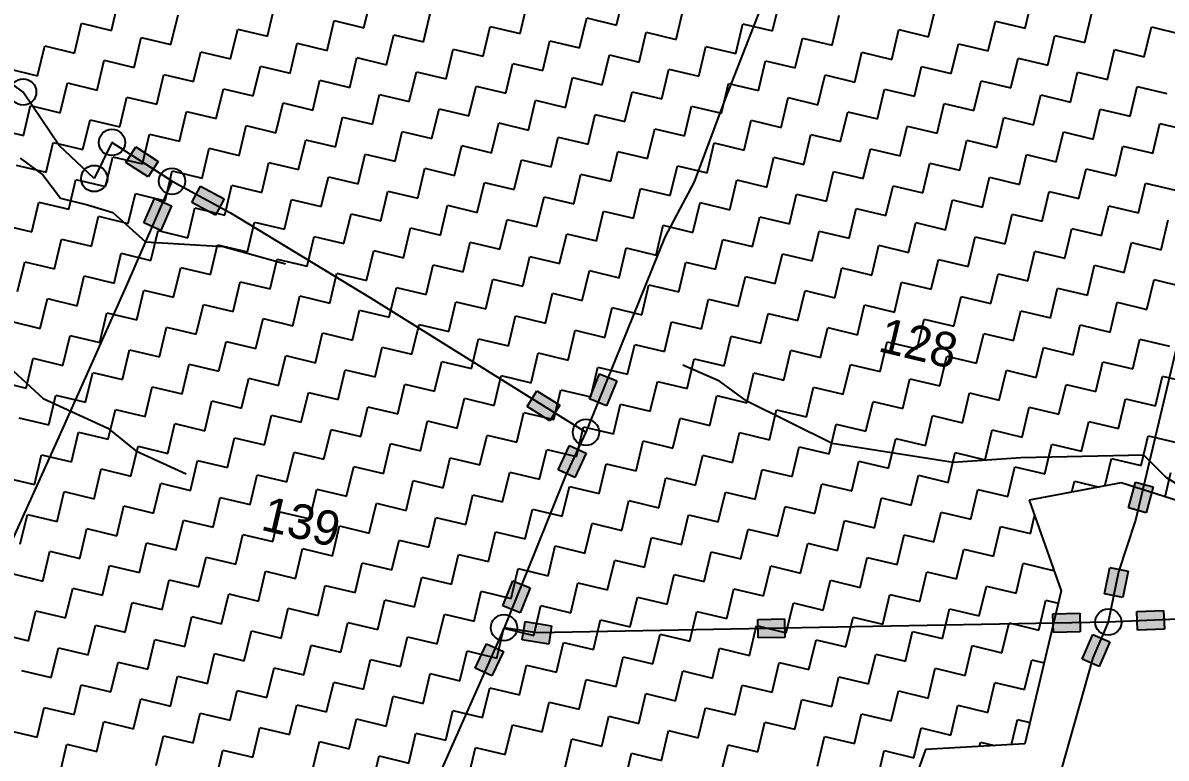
# Model space of a CAD drawing. Header units: metres. Extents: x 318142 to 321969, y 1858939 to 1863690.
# Drawn here: x 318807 to 319420, y 1859982 to 1860375 of the extents above; entities that cross this region are included whole.
import ezdxf

# ---------------------------------------------------------------- set-up
doc = ezdxf.new("R2010")
doc.units = ezdxf.units.M
for name, color, linetype in [('LINE_WATER', 4, 'Continuous'), ('POLY_HATCH', 12, 'Continuous'), ('POLY_PARCEL', 6, 'Continuous'), ('TEXT_PARCEL', 7, 'Continuous')]:
    doc.layers.add(name, color=color, linetype=linetype)
doc.styles.add('TEXT_MAP', font='')
doc.styles.get('TEXT_MAP').set_extended_font_data('Kruti Dev 050')

msp = doc.modelspace()

# ---------------------------------------------------------------- hatches: boundary and pattern name
for points in [[(318874.6, 1860292.85), (318880, 1860301.21), (318867.91, 1860309.02), (318862.52, 1860300.66)], [(318902.64, 1860287.94), (318897.91, 1860279.19), (318910.56, 1860272.35), (318915.29, 1860281.1)], [(318887.06, 1860277.41), (318877.93, 1860281.38), (318872.19, 1860268.19), (318881.32, 1860264.22)], [(319110.95, 1860174.08), (319120.18, 1860170.36), (319125.55, 1860183.7), (319116.32, 1860187.42)], [(319089.78, 1860162.28), (319095.06, 1860170.71), (319082.86, 1860178.34), (319077.58, 1860169.9)], [(319109.28, 1860144.86), (319100.28, 1860149.1), (319094.15, 1860136.08), (319103.15, 1860131.85)], [(319399.64, 1860115.58), (319409.24, 1860112.99), (319412.99, 1860126.87), (319403.39, 1860129.47)], [(319386.91, 1860069.56), (319396.66, 1860067.57), (319399.53, 1860081.66), (319389.78, 1860083.65)], [(319064.59, 1860063.2), (319073.81, 1860059.45), (319079.22, 1860072.78), (319070, 1860076.52)], [(319373.85, 1860049.22), (319373.66, 1860059.17), (319359.28, 1860058.9), (319359.47, 1860048.95)], [(319404.17, 1860060.16), (319404.55, 1860050.21), (319418.93, 1860050.77), (319418.54, 1860060.71)], [(319076.45, 1860054.77), (319074.92, 1860044.93), (319089.13, 1860042.72), (319090.66, 1860052.55)], [(319215.66, 1860046.27), (319215.47, 1860056.22), (319201.09, 1860055.94), (319201.28, 1860046)], [(319389.79, 1860043.94), (319380.65, 1860047.88), (319374.96, 1860034.67), (319384.1, 1860030.73)], [(319049.73, 1860029.88), (319058.73, 1860025.63), (319064.87, 1860038.64), (319055.87, 1860042.89)]]:
    msp.add_hatch(color=256).paths.add_polyline_path(points)

# ---------------------------------------------------------------- linework, layer by layer
for p, q in [((318862.52, 1860300.66), (318867.91, 1860309.02)), ((318867.91, 1860309.02), (318880, 1860301.21)), ((318874.6, 1860292.85), (318862.52, 1860300.66)), ((318880, 1860301.21), (318874.6, 1860292.85)), ((318897.91, 1860279.19), (318902.64, 1860287.94)), ((318902.64, 1860287.94), (318915.29, 1860281.1)), ((318872.19, 1860268.19), (318877.93, 1860281.38)), ((318877.93, 1860281.38), (318887.06, 1860277.41)), ((318910.56, 1860272.35), (318897.91, 1860279.19)), ((318915.29, 1860281.1), (318910.56, 1860272.35)), ((318887.06, 1860277.41), (318881.32, 1860264.22)), ((318881.32, 1860264.22), (318872.19, 1860268.19)), ((319110.95, 1860174.08), (319116.32, 1860187.42)), ((319116.32, 1860187.42), (319125.55, 1860183.7)), ((319125.55, 1860183.7), (319120.18, 1860170.36)), ((319077.58, 1860169.9), (319082.86, 1860178.34)), ((319082.86, 1860178.34), (319095.06, 1860170.71)), ((319089.78, 1860162.28), (319077.58, 1860169.9)), ((319095.06, 1860170.71), (319089.78, 1860162.28)), ((319120.18, 1860170.36), (319110.95, 1860174.08)), ((319094.15, 1860136.08), (319100.28, 1860149.1)), ((319100.28, 1860149.1), (319109.28, 1860144.86)), ((319109.28, 1860144.86), (319103.15, 1860131.85)), ((319103.15, 1860131.85), (319094.15, 1860136.08)), ((319399.64, 1860115.58), (319403.39, 1860129.47)), ((319403.39, 1860129.47), (319412.99, 1860126.87)), ((319412.99, 1860126.87), (319409.24, 1860112.99)), ((319409.24, 1860112.99), (319399.64, 1860115.58)), ((319386.91, 1860069.56), (319389.78, 1860083.65)), ((319389.78, 1860083.65), (319399.53, 1860081.66)), ((319399.53, 1860081.66), (319396.66, 1860067.57)), ((319064.59, 1860063.2), (319070, 1860076.52)), ((319070, 1860076.52), (319079.22, 1860072.78)), ((319079.22, 1860072.78), (319073.81, 1860059.45)), ((319396.66, 1860067.57), (319386.91, 1860069.56)), ((319073.81, 1860059.45), (319064.59, 1860063.2)), ((319359.28, 1860058.9), (319373.66, 1860059.17)), ((319359.47, 1860048.95), (319359.28, 1860058.9)), ((319373.66, 1860059.17), (319373.85, 1860049.22)), ((319404.17, 1860060.16), (319418.54, 1860060.71)), ((319404.55, 1860050.21), (319404.17, 1860060.16)), ((319418.54, 1860060.71), (319418.93, 1860050.77)), ((319074.92, 1860044.93), (319076.45, 1860054.77)), ((319076.45, 1860054.77), (319090.66, 1860052.55)), ((319090.66, 1860052.55), (319089.13, 1860042.72)), ((319201.09, 1860055.94), (319215.47, 1860056.22)), ((319201.28, 1860046), (319201.09, 1860055.94)), ((319215.47, 1860056.22), (319215.66, 1860046.27)), ((319215.66, 1860046.27), (319201.28, 1860046)), ((319373.85, 1860049.22), (319359.47, 1860048.95)), ((319374.96, 1860034.67), (319380.65, 1860047.88)), ((319380.65, 1860047.88), (319389.79, 1860043.94)), ((319418.93, 1860050.77), (319404.55, 1860050.21)), ((319049.73, 1860029.88), (319055.87, 1860042.89)), ((319055.87, 1860042.89), (319064.87, 1860038.64)), ((319089.13, 1860042.72), (319074.92, 1860044.93)), ((319389.79, 1860043.94), (319384.1, 1860030.73)), ((319064.87, 1860038.64), (319058.73, 1860025.63)), ((319384.1, 1860030.73), (319374.96, 1860034.67)), ((319058.73, 1860025.63), (319049.73, 1860029.88))]:
    msp.add_line(p, q)
for centre in [(318807.59, 1860338.34), (318855.15, 1860311.33), (318845.67, 1860292.01), (318887.34, 1860290.55), (319109.07, 1860156.09), (319065.2, 1860051.48), (319388.91, 1860054.48)]:
    msp.add_circle(centre, 7.04)
at = {"layer": 'LINE_WATER'}
for p, q in [((318805.94, 1860302.9), (318818.06, 1860293.98)), ((318818.06, 1860293.98), (318827.56, 1860281.56)), ((318827.56, 1860281.56), (318842.15, 1860277.89)), ((318842.15, 1860277.89), (318855.7, 1860273.77)), ((318855.7, 1860273.77), (318873.21, 1860258.06)), ((318873.21, 1860258.06), (318914.66, 1860255.58)), ((318914.66, 1860255.58), (318948.21, 1860246.33)), ((318784.05, 1860205.69), (318818.39, 1860174.18)), ((319180.64, 1860183.55), (319160.95, 1860191.99)), ((319195.3, 1860172.82), (319180.64, 1860183.55)), ((318818.39, 1860174.18), (318853.05, 1860158.31)), ((319241.04, 1860150.18), (319195.3, 1860172.82)), ((318853.05, 1860158.31), (318867.88, 1860146.18)), ((318867.88, 1860146.18), (318894.92, 1860133.87)), ((319305.72, 1860139.96), (319241.04, 1860150.18)), ((319342.02, 1860142.51), (319305.72, 1860139.96)), ((319407.99, 1860143.95), (319342.02, 1860142.51)), ((319419.83, 1860131.9), (319407.99, 1860143.95)), ((319436.13, 1860121.77), (319419.83, 1860131.9))]:
    msp.add_line(p, q, dxfattribs=at)
at = {"layer": 'POLY_HATCH', "linetype": 'Continuous'}
for p, q in [((319125.46, 1860374.16), (319129.27, 1860390.12)), ((318854.87, 1860371.32), (318858.68, 1860387.28)), ((318938.48, 1860368.22), (318942.29, 1860384.18)), ((318990.16, 1860372.74), (318993.98, 1860388.7)), ((319073.77, 1860369.64), (319077.58, 1860385.6)), ((319209.06, 1860371.06), (319212.7, 1860386.27)), ((319292.67, 1860367.96), (319296.48, 1860383.92)), ((319344.36, 1860372.48), (319348.17, 1860388.44)), ((318886.79, 1860363.7), (318890.6, 1860379.66)), ((319022.08, 1860365.12), (319025.89, 1860381.08)), ((319105.69, 1860362.02), (319109.5, 1860377.98)), ((319109.5, 1860377.98), (319125.46, 1860374.16)), ((319157.38, 1860366.54), (319161.19, 1860382.5)), ((319240.98, 1860363.44), (319244.79, 1860379.4)), ((319376.27, 1860364.86), (319380.09, 1860380.82)), ((318835.1, 1860359.18), (318838.91, 1860375.13)), ((318838.91, 1860375.13), (318854.87, 1860371.32)), ((318918.71, 1860356.07), (318922.52, 1860372.03)), ((318922.52, 1860372.03), (318938.48, 1860368.22)), ((318970.39, 1860360.6), (318974.21, 1860376.55)), ((318974.21, 1860376.55), (318990.16, 1860372.74)), ((319054, 1860357.49), (319057.81, 1860373.45)), ((319057.81, 1860373.45), (319073.77, 1860369.64)), ((319189.29, 1860358.91), (319193.11, 1860374.87)), ((319193.11, 1860374.87), (319209.06, 1860371.06)), ((319272.9, 1860355.81), (319276.71, 1860371.77)), ((319276.71, 1860371.77), (319292.67, 1860367.96)), ((319324.59, 1860360.34), (319328.4, 1860376.29)), ((319328.4, 1860376.29), (319344.36, 1860372.48)), ((319408.19, 1860357.23), (319412, 1860373.19)), ((319412, 1860373.19), (319427.96, 1860369.38)), ((318867.02, 1860351.55), (318870.83, 1860367.51)), ((318870.83, 1860367.51), (318886.79, 1860363.7)), ((319002.31, 1860352.97), (319006.12, 1860368.93)), ((319006.12, 1860368.93), (319022.08, 1860365.12)), ((319085.92, 1860349.87), (319089.73, 1860365.83)), ((319089.73, 1860365.83), (319105.69, 1860362.02)), ((319137.6, 1860354.39), (319141.42, 1860370.35)), ((319141.42, 1860370.35), (319157.38, 1860366.54)), ((319221.21, 1860351.29), (319225.02, 1860367.25)), ((319225.02, 1860367.25), (319240.98, 1860363.44)), ((319356.5, 1860352.71), (319360.32, 1860368.67)), ((319360.32, 1860368.67), (319376.27, 1860364.86)), ((318815.33, 1860347.03), (318819.14, 1860362.99)), ((318819.14, 1860362.99), (318835.1, 1860359.18)), ((318898.94, 1860343.93), (318902.75, 1860359.89)), ((318902.75, 1860359.89), (318918.71, 1860356.07)), ((318950.62, 1860348.45), (318954.44, 1860364.41)), ((318954.44, 1860364.41), (318970.39, 1860360.6)), ((319034.23, 1860345.35), (319038.04, 1860361.31)), ((319038.04, 1860361.31), (319054, 1860357.49)), ((319169.52, 1860346.77), (319173.33, 1860362.73)), ((319173.33, 1860362.73), (319189.29, 1860358.91)), ((319253.13, 1860343.67), (319256.94, 1860359.62)), ((319256.94, 1860359.62), (319272.9, 1860355.81)), ((319304.82, 1860348.19), (319308.63, 1860364.15)), ((319308.63, 1860364.15), (319324.59, 1860360.34)), ((319388.42, 1860345.09), (319392.23, 1860361.05)), ((319392.23, 1860361.05), (319408.19, 1860357.23)), ((318847.25, 1860339.4), (318851.06, 1860355.36)), ((318851.06, 1860355.36), (318867.02, 1860351.55)), ((318982.54, 1860340.83), (318986.35, 1860356.78)), ((318986.35, 1860356.78), (319002.31, 1860352.97)), ((319066.15, 1860337.72), (319069.96, 1860353.68)), ((319069.96, 1860353.68), (319085.92, 1860349.87)), ((319117.83, 1860342.25), (319121.65, 1860358.2)), ((319121.65, 1860358.2), (319137.6, 1860354.39)), ((319201.44, 1860339.14), (319205.25, 1860355.1)), ((319205.25, 1860355.1), (319221.21, 1860351.29)), ((319336.73, 1860340.56), (319340.55, 1860356.52)), ((319340.55, 1860356.52), (319356.5, 1860352.71)), ((318799.37, 1860350.84), (318815.33, 1860347.03)), ((318879.16, 1860331.78), (318882.98, 1860347.74)), ((318882.98, 1860347.74), (318898.94, 1860343.93)), ((318930.85, 1860336.3), (318934.66, 1860352.26)), ((318934.66, 1860352.26), (318950.62, 1860348.45)), ((319014.46, 1860333.2), (319018.27, 1860349.16)), ((319018.27, 1860349.16), (319034.23, 1860345.35)), ((319149.75, 1860334.62), (319153.56, 1860350.58)), ((319153.56, 1860350.58), (319169.52, 1860346.77)), ((319233.36, 1860331.52), (319237.17, 1860347.48)), ((319237.17, 1860347.48), (319253.13, 1860343.67)), ((319285.05, 1860336.04), (319288.86, 1860352)), ((319288.86, 1860352), (319304.82, 1860348.19)), ((319368.65, 1860332.94), (319372.46, 1860348.9)), ((319372.46, 1860348.9), (319388.42, 1860345.09)), ((318827.48, 1860327.26), (318831.29, 1860343.22)), ((318831.29, 1860343.22), (318847.25, 1860339.4)), ((318962.77, 1860328.68), (318966.58, 1860344.64)), ((318966.58, 1860344.64), (318982.54, 1860340.83)), ((319046.38, 1860325.58), (319050.19, 1860341.54)), ((319050.19, 1860341.54), (319066.15, 1860337.72)), ((319098.06, 1860330.1), (319101.88, 1860346.06)), ((319101.88, 1860346.06), (319117.83, 1860342.25)), ((319181.67, 1860327), (319185.48, 1860342.96)), ((319185.48, 1860342.96), (319201.44, 1860339.14)), ((319316.96, 1860328.42), (319320.77, 1860344.38)), ((319320.77, 1860344.38), (319336.73, 1860340.56)), ((319400.57, 1860325.32), (319404.38, 1860341.27)), ((319404.38, 1860341.27), (319420.34, 1860337.46)), ((318859.39, 1860319.63), (318863.21, 1860335.59)), ((318863.21, 1860335.59), (318879.16, 1860331.78)), ((318911.08, 1860324.16), (318914.89, 1860340.11)), ((318914.89, 1860340.11), (318930.85, 1860336.3)), ((318994.69, 1860321.05), (318998.5, 1860337.01)), ((318998.5, 1860337.01), (319014.46, 1860333.2)), ((319129.98, 1860322.47), (319133.79, 1860338.43)), ((319133.79, 1860338.43), (319149.75, 1860334.62)), ((319213.59, 1860319.37), (319217.4, 1860335.33)), ((319217.4, 1860335.33), (319233.36, 1860331.52)), ((319265.27, 1860323.9), (319269.09, 1860339.85)), ((319269.09, 1860339.85), (319285.05, 1860336.04)), ((319348.88, 1860320.79), (319352.69, 1860336.75)), ((319352.69, 1860336.75), (319368.65, 1860332.94)), ((318807.71, 1860315.11), (318811.52, 1860331.07)), ((318811.52, 1860331.07), (318827.48, 1860327.26)), ((318891.31, 1860312.01), (318895.12, 1860327.97)), ((318895.12, 1860327.97), (318911.08, 1860324.16)), ((318943, 1860316.53), (318946.81, 1860332.49)), ((318946.81, 1860332.49), (318962.77, 1860328.68)), ((319026.6, 1860313.43), (319030.42, 1860329.39)), ((319030.42, 1860329.39), (319046.38, 1860325.58)), ((319078.29, 1860317.95), (319082.1, 1860333.91)), ((319082.1, 1860333.91), (319098.06, 1860330.1)), ((319161.9, 1860314.85), (319165.71, 1860330.81)), ((319165.71, 1860330.81), (319181.67, 1860327)), ((319297.19, 1860316.27), (319301, 1860332.23)), ((319301, 1860332.23), (319316.96, 1860328.42)), ((319380.8, 1860313.17), (319384.61, 1860329.13)), ((319384.61, 1860329.13), (319400.57, 1860325.32)), ((318839.62, 1860307.49), (318843.44, 1860323.45)), ((318843.44, 1860323.45), (318859.39, 1860319.63)), ((318974.92, 1860308.91), (318978.73, 1860324.87)), ((318978.73, 1860324.87), (318994.69, 1860321.05)), ((319110.21, 1860310.33), (319114.02, 1860326.29)), ((319114.02, 1860326.29), (319129.98, 1860322.47)), ((319193.82, 1860307.23), (319197.63, 1860323.19)), ((319197.63, 1860323.19), (319213.59, 1860319.37)), ((319245.5, 1860311.75), (319249.32, 1860327.71)), ((319249.32, 1860327.71), (319265.27, 1860323.9)), ((319329.11, 1860308.65), (319332.92, 1860324.61)), ((319332.92, 1860324.61), (319348.88, 1860320.79)), ((318791.75, 1860318.92), (318807.71, 1860315.11)), ((318871.54, 1860299.86), (318875.35, 1860315.82)), ((318875.35, 1860315.82), (318891.31, 1860312.01)), ((318923.23, 1860304.39), (318927.04, 1860320.34)), ((318927.04, 1860320.34), (318943, 1860316.53)), ((319006.83, 1860301.28), (319010.65, 1860317.24)), ((319010.65, 1860317.24), (319026.6, 1860313.43)), ((319058.52, 1860305.81), (319062.33, 1860321.76)), ((319062.33, 1860321.76), (319078.29, 1860317.95)), ((319142.13, 1860302.7), (319145.94, 1860318.66)), ((319145.94, 1860318.66), (319161.9, 1860314.85)), ((319277.42, 1860304.12), (319281.23, 1860320.08)), ((319281.23, 1860320.08), (319297.19, 1860316.27)), ((319361.03, 1860301.02), (319364.84, 1860316.98)), ((319364.84, 1860316.98), (319380.8, 1860313.17)), ((319412.71, 1860305.55), (319416.53, 1860321.5)), ((319416.53, 1860321.5), (319432.49, 1860317.69)), ((318819.85, 1860295.34), (318823.66, 1860311.3)), ((318823.66, 1860311.3), (318839.62, 1860307.49)), ((318955.15, 1860296.76), (318958.96, 1860312.72)), ((318958.96, 1860312.72), (318974.92, 1860308.91)), ((319038.75, 1860293.66), (319042.56, 1860309.62)), ((319042.56, 1860309.62), (319058.52, 1860305.81)), ((319090.44, 1860298.18), (319094.25, 1860314.14)), ((319094.25, 1860314.14), (319110.21, 1860310.33)), ((319174.04, 1860295.08), (319177.86, 1860311.04)), ((319177.86, 1860311.04), (319193.82, 1860307.23)), ((319225.73, 1860299.6), (319229.54, 1860315.56)), ((319229.54, 1860315.56), (319245.5, 1860311.75)), ((319309.34, 1860296.5), (319313.15, 1860312.46)), ((319313.15, 1860312.46), (319329.11, 1860308.65)), ((318851.77, 1860287.72), (318855.58, 1860303.67)), ((318855.58, 1860303.67), (318871.54, 1860299.86)), ((318903.46, 1860292.24), (318907.27, 1860308.2)), ((318907.27, 1860308.2), (318923.23, 1860304.39)), ((318987.06, 1860289.14), (318990.88, 1860305.1)), ((318990.88, 1860305.1), (319006.83, 1860301.28)), ((319122.36, 1860290.56), (319126.17, 1860306.52)), ((319126.17, 1860306.52), (319142.13, 1860302.7)), ((319257.65, 1860291.98), (319261.46, 1860307.94)), ((319261.46, 1860307.94), (319277.42, 1860304.12)), ((319341.26, 1860288.88), (319345.07, 1860304.84)), ((319345.07, 1860304.84), (319361.03, 1860301.02)), ((319392.94, 1860293.4), (319396.76, 1860309.36)), ((319396.76, 1860309.36), (319412.71, 1860305.55)), ((318803.89, 1860299.15), (318819.85, 1860295.34)), ((318935.38, 1860284.61), (318939.19, 1860300.57)), ((318939.19, 1860300.57), (318955.15, 1860296.76)), ((319018.98, 1860281.51), (319022.79, 1860297.47)), ((319022.79, 1860297.47), (319038.75, 1860293.66)), ((319070.67, 1860286.04), (319074.48, 1860301.99)), ((319074.48, 1860301.99), (319090.44, 1860298.18)), ((319154.27, 1860282.93), (319158.09, 1860298.89)), ((319158.09, 1860298.89), (319174.04, 1860295.08)), ((319205.96, 1860287.46), (319209.77, 1860303.41)), ((319209.77, 1860303.41), (319225.73, 1860299.6)), ((319289.57, 1860284.35), (319293.38, 1860300.31)), ((319293.38, 1860300.31), (319309.34, 1860296.5)), ((318832, 1860275.57), (318835.81, 1860291.53)), ((318835.81, 1860291.53), (318851.77, 1860287.72)), ((318883.69, 1860280.09), (318887.5, 1860296.05)), ((318887.5, 1860296.05), (318903.46, 1860292.24)), ((318967.29, 1860276.99), (318971.1, 1860292.95)), ((318971.1, 1860292.95), (318987.06, 1860289.14)), ((319102.59, 1860278.41), (319106.4, 1860294.37)), ((319106.4, 1860294.37), (319122.36, 1860290.56)), ((319186.19, 1860275.31), (319190, 1860291.27)), ((319190, 1860291.27), (319205.96, 1860287.46)), ((319237.88, 1860279.83), (319241.69, 1860295.79)), ((319241.69, 1860295.79), (319257.65, 1860291.98)), ((319321.48, 1860276.73), (319325.3, 1860292.69)), ((319325.3, 1860292.69), (319341.26, 1860288.88)), ((319373.17, 1860281.25), (319376.98, 1860297.21)), ((319376.98, 1860297.21), (319392.94, 1860293.4)), ((318915.6, 1860272.47), (318919.42, 1860288.43)), ((318919.42, 1860288.43), (318935.38, 1860284.61)), ((318999.21, 1860269.37), (319003.02, 1860285.32)), ((319003.02, 1860285.32), (319018.98, 1860281.51)), ((319050.9, 1860273.89), (319054.71, 1860289.85)), ((319054.71, 1860289.85), (319070.67, 1860286.04)), ((319134.5, 1860270.79), (319138.32, 1860286.75)), ((319138.32, 1860286.75), (319154.27, 1860282.93)), ((319269.8, 1860272.21), (319273.61, 1860288.17)), ((319273.61, 1860288.17), (319289.57, 1860284.35)), ((319405.09, 1860273.63), (319408.9, 1860289.59)), ((319408.9, 1860289.59), (319424.86, 1860285.77)), ((318812.23, 1860263.42), (318816.04, 1860279.38)), ((318816.04, 1860279.38), (318832, 1860275.57)), ((318863.92, 1860267.95), (318867.73, 1860283.9)), ((318867.73, 1860283.9), (318883.69, 1860280.09)), ((318947.52, 1860264.84), (318951.33, 1860280.8)), ((318951.33, 1860280.8), (318967.29, 1860276.99)), ((319082.82, 1860266.26), (319086.63, 1860282.22)), ((319086.63, 1860282.22), (319102.59, 1860278.41)), ((319166.42, 1860263.16), (319170.23, 1860279.12)), ((319170.23, 1860279.12), (319186.19, 1860275.31)), ((319218.11, 1860267.69), (319221.92, 1860283.64)), ((319221.92, 1860283.64), (319237.88, 1860279.83)), ((319301.71, 1860264.58), (319305.53, 1860280.54)), ((319305.53, 1860280.54), (319321.48, 1860276.73)), ((319353.4, 1860269.11), (319357.21, 1860285.06)), ((319357.21, 1860285.06), (319373.17, 1860281.25)), ((318895.83, 1860260.32), (318899.65, 1860276.28)), ((318899.65, 1860276.28), (318915.6, 1860272.47)), ((318979.44, 1860257.22), (318983.25, 1860273.18)), ((318983.25, 1860273.18), (318999.21, 1860269.37)), ((319031.13, 1860261.74), (319034.94, 1860277.7)), ((319034.94, 1860277.7), (319050.9, 1860273.89)), ((319114.73, 1860258.64), (319118.54, 1860274.6)), ((319118.54, 1860274.6), (319134.5, 1860270.79)), ((319250.03, 1860260.06), (319253.84, 1860276.02)), ((319253.84, 1860276.02), (319269.8, 1860272.21)), ((319333.63, 1860256.96), (319337.44, 1860272.92)), ((319337.44, 1860272.92), (319353.4, 1860269.11)), ((319385.32, 1860261.48), (319389.13, 1860277.44)), ((319389.13, 1860277.44), (319405.09, 1860273.63)), ((318796.27, 1860267.24), (318812.23, 1860263.42)), ((318844.15, 1860255.8), (318847.96, 1860271.76)), ((318847.96, 1860271.76), (318863.92, 1860267.95)), ((318927.75, 1860252.7), (318931.56, 1860268.66)), ((318931.56, 1860268.66), (318947.52, 1860264.84)), ((319063.04, 1860254.12), (319066.86, 1860270.08)), ((319066.86, 1860270.08), (319082.82, 1860266.26)), ((319146.65, 1860251.02), (319150.46, 1860266.97)), ((319150.46, 1860266.97), (319166.42, 1860263.16)), ((319198.34, 1860255.54), (319202.15, 1860271.5)), ((319202.15, 1860271.5), (319218.11, 1860267.69)), ((319281.94, 1860252.44), (319285.76, 1860268.4)), ((319285.76, 1860268.4), (319301.71, 1860264.58)), ((319417.24, 1860253.86), (319421.05, 1860269.82)), ((318876.06, 1860248.17), (318879.87, 1860264.13)), ((318879.87, 1860264.13), (318895.83, 1860260.32)), ((318959.67, 1860245.07), (318963.48, 1860261.03)), ((318963.48, 1860261.03), (318979.44, 1860257.22)), ((319011.36, 1860249.6), (319015.17, 1860265.55)), ((319015.17, 1860265.55), (319031.13, 1860261.74)), ((319094.96, 1860246.49), (319098.77, 1860262.45)), ((319098.77, 1860262.45), (319114.73, 1860258.64)), ((319230.26, 1860247.91), (319234.07, 1860263.87)), ((319234.07, 1860263.87), (319250.03, 1860260.06)), ((319313.86, 1860244.81), (319317.67, 1860260.77)), ((319317.67, 1860260.77), (319333.63, 1860256.96)), ((319365.55, 1860249.33), (319369.36, 1860265.29)), ((319369.36, 1860265.29), (319385.32, 1860261.48)), ((318824.37, 1860243.65), (318828.19, 1860259.61)), ((318828.19, 1860259.61), (318844.15, 1860255.8)), ((318907.98, 1860240.55), (318911.79, 1860256.51)), ((318911.79, 1860256.51), (318927.75, 1860252.7)), ((319043.27, 1860241.97), (319047.09, 1860257.93)), ((319047.09, 1860257.93), (319063.04, 1860254.12)), ((319126.88, 1860238.87), (319130.69, 1860254.83)), ((319130.69, 1860254.83), (319146.65, 1860251.02)), ((319178.57, 1860243.39), (319182.38, 1860259.35)), ((319182.38, 1860259.35), (319198.34, 1860255.54)), ((319262.17, 1860240.29), (319265.98, 1860256.25)), ((319265.98, 1860256.25), (319281.94, 1860252.44)), ((319397.47, 1860241.71), (319401.28, 1860257.67)), ((319401.28, 1860257.67), (319417.24, 1860253.86)), ((318856.29, 1860236.03), (318860.1, 1860251.99)), ((318860.1, 1860251.99), (318876.06, 1860248.17)), ((318939.9, 1860232.93), (318943.71, 1860248.89)), ((318943.71, 1860248.89), (318959.67, 1860245.07)), ((318991.59, 1860237.45), (318995.4, 1860253.41)), ((318995.4, 1860253.41), (319011.36, 1860249.6)), ((319075.19, 1860234.35), (319079, 1860250.31)), ((319079, 1860250.31), (319094.96, 1860246.49)), ((319210.48, 1860235.77), (319214.3, 1860251.73)), ((319214.3, 1860251.73), (319230.26, 1860247.91)), ((319294.09, 1860232.67), (319297.9, 1860248.62)), ((319297.9, 1860248.62), (319313.86, 1860244.81)), ((319345.78, 1860237.19), (319349.59, 1860253.15)), ((319349.59, 1860253.15), (319365.55, 1860249.33)), ((318804.6, 1860231.51), (318808.42, 1860247.46)), ((318808.42, 1860247.46), (318824.37, 1860243.65)), ((318888.21, 1860228.4), (318892.02, 1860244.36)), ((318892.02, 1860244.36), (318907.98, 1860240.55)), ((319023.5, 1860229.82), (319027.31, 1860245.78)), ((319027.31, 1860245.78), (319043.27, 1860241.97)), ((319107.11, 1860226.72), (319110.92, 1860242.68)), ((319110.92, 1860242.68), (319126.88, 1860238.87)), ((319158.8, 1860231.25), (319162.61, 1860247.2)), ((319162.61, 1860247.2), (319178.57, 1860243.39)), ((319242.4, 1860228.14), (319246.21, 1860244.1)), ((319246.21, 1860244.1), (319262.17, 1860240.29)), ((319377.7, 1860229.56), (319381.51, 1860245.52)), ((319381.51, 1860245.52), (319397.47, 1860241.71)), ((318836.52, 1860223.88), (318840.33, 1860239.84)), ((318840.33, 1860239.84), (318856.29, 1860236.03)), ((318920.13, 1860220.78), (318923.94, 1860236.74)), ((318923.94, 1860236.74), (318939.9, 1860232.93)), ((318971.81, 1860225.3), (318975.63, 1860241.26)), ((318975.63, 1860241.26), (318991.59, 1860237.45)), ((319055.42, 1860222.2), (319059.23, 1860238.16)), ((319059.23, 1860238.16), (319075.19, 1860234.35)), ((319190.71, 1860223.62), (319194.53, 1860239.58)), ((319194.53, 1860239.58), (319210.48, 1860235.77)), ((319274.32, 1860220.52), (319278.13, 1860236.48)), ((319278.13, 1860236.48), (319294.09, 1860232.67)), ((319326.01, 1860225.04), (319329.82, 1860241)), ((319329.82, 1860241), (319345.78, 1860237.19)), ((319409.61, 1860221.94), (319413.42, 1860237.9)), ((319413.42, 1860237.9), (319429.38, 1860234.09)), ((318868.44, 1860216.26), (318872.25, 1860232.22)), ((318872.25, 1860232.22), (318888.21, 1860228.4)), ((319003.73, 1860217.68), (319007.54, 1860233.64)), ((319007.54, 1860233.64), (319023.5, 1860229.82)), ((319087.34, 1860214.58), (319091.15, 1860230.53)), ((319091.15, 1860230.53), (319107.11, 1860226.72)), ((319139.03, 1860219.1), (319142.84, 1860235.06)), ((319142.84, 1860235.06), (319158.8, 1860231.25)), ((319222.63, 1860216), (319226.44, 1860231.96)), ((319226.44, 1860231.96), (319242.4, 1860228.14)), ((319357.92, 1860217.42), (319361.74, 1860233.38)), ((319361.74, 1860233.38), (319377.7, 1860229.56)), ((318816.75, 1860211.74), (318820.56, 1860227.69)), ((318820.56, 1860227.69), (318836.52, 1860223.88)), ((318900.36, 1860208.63), (318904.17, 1860224.59)), ((318904.17, 1860224.59), (318920.13, 1860220.78)), ((318952.04, 1860213.16), (318955.86, 1860229.11)), ((318955.86, 1860229.11), (318971.81, 1860225.3)), ((319035.65, 1860210.05), (319039.46, 1860226.01)), ((319039.46, 1860226.01), (319055.42, 1860222.2)), ((319170.94, 1860211.47), (319174.75, 1860227.43)), ((319174.75, 1860227.43), (319190.71, 1860223.62)), ((319254.55, 1860208.37), (319258.36, 1860224.33)), ((319258.36, 1860224.33), (319274.32, 1860220.52)), ((319306.24, 1860212.9), (319310.05, 1860228.85)), ((319310.05, 1860228.85), (319326.01, 1860225.04)), ((319389.84, 1860209.79), (319393.65, 1860225.75)), ((319393.65, 1860225.75), (319409.61, 1860221.94)), ((318848.67, 1860204.11), (318852.48, 1860220.07)), ((318852.48, 1860220.07), (318868.44, 1860216.26)), ((318983.96, 1860205.53), (318987.77, 1860221.49)), ((318987.77, 1860221.49), (319003.73, 1860217.68)), ((319067.57, 1860202.43), (319071.38, 1860218.39)), ((319071.38, 1860218.39), (319087.34, 1860214.58)), ((319119.25, 1860206.95), (319123.07, 1860222.91)), ((319123.07, 1860222.91), (319139.03, 1860219.1)), ((319202.86, 1860203.85), (319206.67, 1860219.81)), ((319206.67, 1860219.81), (319222.63, 1860216)), ((319338.15, 1860205.27), (319341.97, 1860221.23)), ((319341.97, 1860221.23), (319357.92, 1860217.42)), ((318800.79, 1860215.55), (318816.75, 1860211.74)), ((318880.59, 1860196.49), (318884.4, 1860212.45)), ((318884.4, 1860212.45), (318900.36, 1860208.63)), ((318932.27, 1860201.01), (318936.09, 1860216.97)), ((318936.09, 1860216.97), (318952.04, 1860213.16)), ((319015.88, 1860197.91), (319019.69, 1860213.87)), ((319019.69, 1860213.87), (319035.65, 1860210.05)), ((319151.17, 1860199.33), (319154.98, 1860215.29)), ((319154.98, 1860215.29), (319170.94, 1860211.47)), ((319234.78, 1860196.23), (319238.59, 1860212.18)), ((319238.59, 1860212.18), (319254.55, 1860208.37)), ((319286.47, 1860200.75), (319290.28, 1860216.71)), ((319290.28, 1860216.71), (319306.24, 1860212.9)), ((319370.07, 1860197.65), (319373.88, 1860213.61)), ((319373.88, 1860213.61), (319389.84, 1860209.79)), ((318828.9, 1860191.96), (318832.71, 1860207.92)), ((318832.71, 1860207.92), (318848.67, 1860204.11)), ((318964.19, 1860193.38), (318968, 1860209.34)), ((318968, 1860209.34), (318983.96, 1860205.53)), ((319047.8, 1860190.28), (319051.61, 1860206.24)), ((319051.61, 1860206.24), (319067.57, 1860202.43)), ((319099.48, 1860194.81), (319103.3, 1860210.76)), ((319103.3, 1860210.76), (319119.25, 1860206.95)), ((319183.09, 1860191.7), (319186.9, 1860207.66)), ((319186.9, 1860207.66), (319202.86, 1860203.85)), ((319318.38, 1860193.12), (319322.2, 1860209.08)), ((319322.2, 1860209.08), (319338.15, 1860205.27)), ((319401.99, 1860190.02), (319405.8, 1860205.98)), ((319405.8, 1860205.98), (319421.76, 1860202.17)), ((318860.81, 1860184.34), (318864.63, 1860200.3)), ((318864.63, 1860200.3), (318880.59, 1860196.49)), ((318912.5, 1860188.86), (318916.31, 1860204.82)), ((318916.31, 1860204.82), (318932.27, 1860201.01)), ((318996.11, 1860185.76), (318999.92, 1860201.72)), ((318999.92, 1860201.72), (319015.88, 1860197.91)), ((319131.4, 1860187.18), (319135.21, 1860203.14)), ((319135.21, 1860203.14), (319151.17, 1860199.33)), ((319215.01, 1860184.08), (319218.82, 1860200.04)), ((319218.82, 1860200.04), (319234.78, 1860196.23)), ((319266.69, 1860188.6), (319270.51, 1860204.56)), ((319270.51, 1860204.56), (319286.47, 1860200.75)), ((319350.3, 1860185.5), (319354.11, 1860201.46)), ((319354.11, 1860201.46), (319370.07, 1860197.65)), ((318809.13, 1860179.82), (318812.94, 1860195.78)), ((318812.94, 1860195.78), (318828.9, 1860191.96)), ((318944.42, 1860181.24), (318948.23, 1860197.2)), ((318948.23, 1860197.2), (318964.19, 1860193.38)), ((319028.03, 1860178.14), (319031.84, 1860194.1)), ((319031.84, 1860194.1), (319047.8, 1860190.28)), ((319079.71, 1860182.66), (319083.53, 1860198.62)), ((319083.53, 1860198.62), (319099.48, 1860194.81)), ((319163.32, 1860179.56), (319167.13, 1860195.52)), ((319167.13, 1860195.52), (319183.09, 1860191.7)), ((319298.61, 1860180.98), (319302.42, 1860196.94)), ((319302.42, 1860196.94), (319318.38, 1860193.12)), ((319382.22, 1860177.88), (319386.03, 1860193.83)), ((319386.03, 1860193.83), (319401.99, 1860190.02)), ((318841.04, 1860172.19), (318844.86, 1860188.15)), ((318844.86, 1860188.15), (318860.81, 1860184.34)), ((318892.73, 1860176.72), (318896.54, 1860192.67)), ((318896.54, 1860192.67), (318912.5, 1860188.86)), ((318976.34, 1860173.61), (318980.15, 1860189.57)), ((318980.15, 1860189.57), (318996.11, 1860185.76)), ((319111.63, 1860175.03), (319115.44, 1860190.99)), ((319115.44, 1860190.99), (319131.4, 1860187.18)), ((319195.24, 1860171.93), (319199.05, 1860187.89)), ((319199.05, 1860187.89), (319215.01, 1860184.08)), ((319246.92, 1860176.46), (319250.74, 1860192.41)), ((319250.74, 1860192.41), (319266.69, 1860188.6)), ((319330.53, 1860173.35), (319334.34, 1860189.31)), ((319334.34, 1860189.31), (319350.3, 1860185.5)), ((318793.17, 1860183.63), (318809.13, 1860179.82)), ((318924.65, 1860169.09), (318928.46, 1860185.05)), ((318928.46, 1860185.05), (318944.42, 1860181.24)), ((319008.25, 1860165.99), (319012.07, 1860181.95)), ((319012.07, 1860181.95), (319028.03, 1860178.14)), ((319059.94, 1860170.51), (319063.75, 1860186.47)), ((319063.75, 1860186.47), (319079.71, 1860182.66)), ((319143.55, 1860167.41), (319147.36, 1860183.37)), ((319147.36, 1860183.37), (319163.32, 1860179.56)), ((319278.84, 1860168.83), (319282.65, 1860184.79)), ((319282.65, 1860184.79), (319298.61, 1860180.98)), ((319362.45, 1860165.73), (319366.26, 1860181.69)), ((319366.26, 1860181.69), (319382.22, 1860177.88)), ((319414.13, 1860170.25), (319417.95, 1860186.21)), ((319417.95, 1860186.21), (319433.91, 1860182.4)), ((318821.27, 1860160.05), (318825.09, 1860176.01)), ((318825.09, 1860176.01), (318841.04, 1860172.19)), ((318872.96, 1860164.57), (318876.77, 1860180.53)), ((318876.77, 1860180.53), (318892.73, 1860176.72)), ((318956.57, 1860161.47), (318960.38, 1860177.43)), ((318960.38, 1860177.43), (318976.34, 1860173.61)), ((319091.86, 1860162.89), (319095.67, 1860178.85)), ((319095.67, 1860178.85), (319111.63, 1860175.03)), ((319175.47, 1860159.79), (319179.28, 1860175.75)), ((319179.28, 1860175.75), (319195.24, 1860171.93)), ((319227.15, 1860164.31), (319230.97, 1860180.27)), ((319230.97, 1860180.27), (319246.92, 1860176.46)), ((319310.76, 1860161.21), (319314.57, 1860177.17)), ((319314.57, 1860177.17), (319330.53, 1860173.35)), ((318904.88, 1860156.95), (318908.69, 1860172.9)), ((318908.69, 1860172.9), (318924.65, 1860169.09)), ((318988.48, 1860153.84), (318992.3, 1860169.8)), ((318992.3, 1860169.8), (319008.25, 1860165.99)), ((319040.17, 1860158.37), (319043.98, 1860174.32)), ((319043.98, 1860174.32), (319059.94, 1860170.51)), ((319123.78, 1860155.26), (319127.59, 1860171.22)), ((319127.59, 1860171.22), (319143.55, 1860167.41)), ((319259.07, 1860156.68), (319262.88, 1860172.64)), ((319262.88, 1860172.64), (319278.84, 1860168.83)), ((319342.68, 1860153.58), (319346.49, 1860169.54)), ((319346.49, 1860169.54), (319362.45, 1860165.73)), ((319394.36, 1860158.11), (319398.18, 1860174.06)), ((319398.18, 1860174.06), (319414.13, 1860170.25)), ((318805.31, 1860163.86), (318821.27, 1860160.05)), ((318853.19, 1860152.42), (318857, 1860168.38)), ((318857, 1860168.38), (318872.96, 1860164.57)), ((318936.8, 1860149.32), (318940.61, 1860165.28)), ((318940.61, 1860165.28), (318956.57, 1860161.47)), ((319072.09, 1860150.74), (319075.9, 1860166.7)), ((319075.9, 1860166.7), (319091.86, 1860162.89)), ((319155.69, 1860147.64), (319159.51, 1860163.6)), ((319159.51, 1860163.6), (319175.47, 1860159.79)), ((319207.38, 1860152.16), (319211.19, 1860168.12)), ((319211.19, 1860168.12), (319227.15, 1860164.31)), ((319290.99, 1860149.06), (319294.8, 1860165.02)), ((319294.8, 1860165.02), (319310.76, 1860161.21)), ((318885.11, 1860144.8), (318888.92, 1860160.76)), ((318888.92, 1860160.76), (318904.88, 1860156.95)), ((318968.71, 1860141.7), (318972.53, 1860157.66)), ((318972.53, 1860157.66), (318988.48, 1860153.84)), ((319020.4, 1860146.22), (319024.21, 1860162.18)), ((319024.21, 1860162.18), (319040.17, 1860158.37)), ((319104.01, 1860143.12), (319107.82, 1860159.08)), ((319107.82, 1860159.08), (319123.78, 1860155.26)), ((319239.3, 1860144.54), (319243.11, 1860160.5)), ((319243.11, 1860160.5), (319259.07, 1860156.68)), ((319322.91, 1860141.44), (319326.72, 1860157.39)), ((319326.72, 1860157.39), (319342.68, 1860153.58)), ((319374.59, 1860145.96), (319378.41, 1860161.92)), ((319378.41, 1860161.92), (319394.36, 1860158.11)), ((318833.42, 1860140.28), (318837.23, 1860156.23)), ((318837.23, 1860156.23), (318853.19, 1860152.42)), ((318917.02, 1860137.17), (318920.84, 1860153.13)), ((318920.84, 1860153.13), (318936.8, 1860149.32)), ((319052.32, 1860138.6), (319056.13, 1860154.55)), ((319056.13, 1860154.55), (319072.09, 1860150.74)), ((319135.92, 1860135.49), (319139.74, 1860151.45)), ((319139.74, 1860151.45), (319155.69, 1860147.64)), ((319187.61, 1860140.02), (319191.42, 1860155.97)), ((319191.42, 1860155.97), (319207.38, 1860152.16)), ((319271.22, 1860136.91), (319275.03, 1860152.87)), ((319275.03, 1860152.87), (319290.99, 1860149.06)), ((319406.51, 1860138.33), (319410.32, 1860154.29)), ((319410.32, 1860154.29), (319426.28, 1860150.48)), ((318865.34, 1860132.65), (318869.15, 1860148.61)), ((318869.15, 1860148.61), (318885.11, 1860144.8)), ((318948.94, 1860129.55), (318952.75, 1860145.51)), ((318952.75, 1860145.51), (318968.71, 1860141.7)), ((319000.63, 1860134.07), (319004.44, 1860150.03)), ((319004.44, 1860150.03), (319020.4, 1860146.22)), ((319084.24, 1860130.97), (319088.05, 1860146.93)), ((319088.05, 1860146.93), (319104.01, 1860143.12)), ((319219.53, 1860132.39), (319223.34, 1860148.35)), ((319223.34, 1860148.35), (319239.3, 1860144.54)), ((319303.13, 1860129.29), (319306.95, 1860145.25)), ((319306.95, 1860145.25), (319322.91, 1860141.44)), ((319354.82, 1860133.81), (319358.63, 1860149.77)), ((319358.63, 1860149.77), (319374.59, 1860145.96)), ((318813.65, 1860128.13), (318817.46, 1860144.09)), ((318817.46, 1860144.09), (318833.42, 1860140.28)), ((318897.25, 1860125.03), (318901.07, 1860140.99)), ((318901.07, 1860140.99), (318917.02, 1860137.17)), ((319032.55, 1860126.45), (319036.36, 1860142.41)), ((319036.36, 1860142.41), (319052.32, 1860138.6)), ((319116.15, 1860123.35), (319119.97, 1860139.31)), ((319119.97, 1860139.31), (319135.92, 1860135.49)), ((319167.84, 1860127.87), (319171.65, 1860143.83)), ((319171.65, 1860143.83), (319187.61, 1860140.02)), ((319251.45, 1860124.77), (319255.26, 1860140.73)), ((319255.26, 1860140.73), (319271.22, 1860136.91)), ((319387.02, 1860127.34), (319390.55, 1860142.15)), ((319390.55, 1860142.15), (319406.51, 1860138.33)), ((318845.57, 1860120.51), (318849.38, 1860136.46)), ((318849.38, 1860136.46), (318865.34, 1860132.65)), ((318929.17, 1860117.4), (318932.98, 1860133.36)), ((318932.98, 1860133.36), (318948.94, 1860129.55)), ((318980.86, 1860121.93), (318984.67, 1860137.88)), ((318984.67, 1860137.88), (319000.63, 1860134.07)), ((319064.46, 1860118.82), (319068.28, 1860134.78)), ((319068.28, 1860134.78), (319084.24, 1860130.97)), ((319199.76, 1860120.24), (319203.57, 1860136.2)), ((319203.57, 1860136.2), (319219.53, 1860132.39)), ((319283.36, 1860117.14), (319287.18, 1860133.1)), ((319287.18, 1860133.1), (319303.13, 1860129.29)), ((319335.05, 1860121.67), (319338.86, 1860137.62)), ((319338.86, 1860137.62), (319354.82, 1860133.81)), ((319419.37, 1860121.56), (319422.47, 1860134.52)), ((318797.69, 1860131.94), (318813.65, 1860128.13)), ((318877.48, 1860112.88), (318881.3, 1860128.84)), ((318881.3, 1860128.84), (318897.25, 1860125.03)), ((319012.78, 1860114.3), (319016.59, 1860130.26)), ((319016.59, 1860130.26), (319032.55, 1860126.45)), ((319096.38, 1860111.2), (319100.19, 1860127.16)), ((319100.19, 1860127.16), (319116.15, 1860123.35)), ((319148.07, 1860115.72), (319151.88, 1860131.68)), ((319151.88, 1860131.68), (319167.84, 1860127.87)), ((319231.68, 1860112.62), (319235.49, 1860128.58)), ((319235.49, 1860128.58), (319251.45, 1860124.77)), ((319369.36, 1860124.07), (319370.78, 1860130)), ((319370.78, 1860130), (319384.15, 1860126.81)), ((318825.8, 1860108.36), (318829.61, 1860124.32)), ((318829.61, 1860124.32), (318845.57, 1860120.51)), ((318909.4, 1860105.26), (318913.21, 1860121.22)), ((318913.21, 1860121.22), (318929.17, 1860117.4)), ((318961.09, 1860109.78), (318964.9, 1860125.74)), ((318964.9, 1860125.74), (318980.86, 1860121.93)), ((319044.69, 1860106.68), (319048.51, 1860122.64)), ((319048.51, 1860122.64), (319064.46, 1860118.82)), ((319179.99, 1860108.1), (319183.8, 1860124.06)), ((319183.8, 1860124.06), (319199.76, 1860120.24)), ((319263.59, 1860105), (319267.41, 1860120.96)), ((319267.41, 1860120.96), (319283.36, 1860117.14)), ((319315.28, 1860109.52), (319319.09, 1860125.48)), ((319319.09, 1860125.48), (319335.05, 1860121.67)), ((318857.71, 1860100.73), (318861.52, 1860116.69)), ((318861.52, 1860116.69), (318877.48, 1860112.88)), ((318941.32, 1860097.63), (318945.13, 1860113.59)), ((318945.13, 1860113.59), (318961.09, 1860109.78)), ((318993.01, 1860102.16), (318996.82, 1860118.11)), ((318996.82, 1860118.11), (319012.78, 1860114.3)), ((319076.61, 1860099.05), (319080.42, 1860115.01)), ((319080.42, 1860115.01), (319096.38, 1860111.2)), ((319128.3, 1860103.58), (319132.11, 1860119.53)), ((319132.11, 1860119.53), (319148.07, 1860115.72)), ((319211.9, 1860100.47), (319215.72, 1860116.43)), ((319215.72, 1860116.43), (319231.68, 1860112.62)), ((318806.02, 1860096.21), (318809.84, 1860112.17)), ((318809.84, 1860112.17), (318825.8, 1860108.36)), ((318889.63, 1860093.11), (318893.44, 1860109.07)), ((318893.44, 1860109.07), (318909.4, 1860105.26)), ((319024.92, 1860094.53), (319028.74, 1860110.49)), ((319028.74, 1860110.49), (319044.69, 1860106.68)), ((319160.22, 1860095.95), (319164.03, 1860111.91)), ((319164.03, 1860111.91), (319179.99, 1860108.1)), ((319243.82, 1860092.85), (319247.63, 1860108.81)), ((319247.63, 1860108.81), (319263.59, 1860105)), ((319295.51, 1860097.37), (319299.32, 1860113.33)), ((319299.32, 1860113.33), (319315.28, 1860109.52)), ((319347.2, 1860101.89), (319349.45, 1860111.32)), ((318837.94, 1860088.59), (318841.75, 1860104.55)), ((318841.75, 1860104.55), (318857.71, 1860100.73)), ((318921.55, 1860085.49), (318925.36, 1860101.45)), ((318925.36, 1860101.45), (318941.32, 1860097.63)), ((318973.24, 1860090.01), (318977.05, 1860105.97)), ((318977.05, 1860105.97), (318993.01, 1860102.16)), ((319056.84, 1860086.91), (319060.65, 1860102.87)), ((319060.65, 1860102.87), (319076.61, 1860099.05)), ((319108.53, 1860091.43), (319112.34, 1860107.39)), ((319112.34, 1860107.39), (319128.3, 1860103.58)), ((319192.13, 1860088.33), (319195.95, 1860104.29)), ((319195.95, 1860104.29), (319211.9, 1860100.47)), ((319327.43, 1860089.75), (319331.24, 1860105.71)), ((319331.24, 1860105.71), (319347.2, 1860101.89)), ((318869.86, 1860080.96), (318873.67, 1860096.92)), ((318873.67, 1860096.92), (318889.63, 1860093.11)), ((319005.15, 1860082.38), (319008.96, 1860098.34)), ((319008.96, 1860098.34), (319024.92, 1860094.53)), ((319088.76, 1860079.28), (319092.57, 1860095.24)), ((319092.57, 1860095.24), (319108.53, 1860091.43)), ((319140.45, 1860083.81), (319144.26, 1860099.76)), ((319144.26, 1860099.76), (319160.22, 1860095.95)), ((319224.05, 1860080.7), (319227.86, 1860096.66)), ((319227.86, 1860096.66), (319243.82, 1860092.85)), ((319275.74, 1860085.23), (319279.55, 1860101.18)), ((319279.55, 1860101.18), (319295.51, 1860097.37)), ((318818.17, 1860076.44), (318821.98, 1860092.4)), ((318821.98, 1860092.4), (318837.94, 1860088.59)), ((318901.78, 1860073.34), (318905.59, 1860089.3)), ((318905.59, 1860089.3), (318921.55, 1860085.49)), ((318953.46, 1860077.86), (318957.28, 1860093.82)), ((318957.28, 1860093.82), (318973.24, 1860090.01)), ((319037.07, 1860074.76), (319040.88, 1860090.72)), ((319040.88, 1860090.72), (319056.84, 1860086.91)), ((319172.36, 1860076.18), (319176.18, 1860092.14)), ((319176.18, 1860092.14), (319192.13, 1860088.33)), ((319307.66, 1860077.6), (319311.47, 1860093.56)), ((319311.47, 1860093.56), (319327.43, 1860089.75)), ((318850.09, 1860068.82), (318853.9, 1860084.78)), ((318853.9, 1860084.78), (318869.86, 1860080.96)), ((318985.38, 1860070.24), (318989.19, 1860086.2)), ((318989.19, 1860086.2), (319005.15, 1860082.38)), ((319068.99, 1860067.14), (319072.8, 1860083.09)), ((319072.8, 1860083.09), (319088.76, 1860079.28)), ((319120.68, 1860071.66), (319124.49, 1860087.62)), ((319124.49, 1860087.62), (319140.45, 1860083.81)), ((319204.28, 1860068.56), (319208.09, 1860084.52)), ((319208.09, 1860084.52), (319224.05, 1860080.7)), ((319255.97, 1860073.08), (319259.78, 1860089.04)), ((319259.78, 1860089.04), (319275.74, 1860085.23)), ((319339.57, 1860069.98), (319343.39, 1860085.94)), ((319343.39, 1860085.94), (319359.35, 1860082.12)), ((318802.21, 1860080.25), (318818.17, 1860076.44)), ((318882.01, 1860061.19), (318885.82, 1860077.15)), ((318885.82, 1860077.15), (318901.78, 1860073.34)), ((318933.69, 1860065.72), (318937.51, 1860081.67)), ((318937.51, 1860081.67), (318953.46, 1860077.86)), ((319017.3, 1860062.61), (319021.11, 1860078.57)), ((319021.11, 1860078.57), (319037.07, 1860074.76)), ((319152.59, 1860064.03), (319156.4, 1860079.99)), ((319156.4, 1860079.99), (319172.36, 1860076.18)), ((319236.2, 1860060.93), (319240.01, 1860076.89)), ((319240.01, 1860076.89), (319255.97, 1860073.08)), ((319287.89, 1860065.46), (319291.7, 1860081.41)), ((319291.7, 1860081.41), (319307.66, 1860077.6)), ((319359.35, 1860082.12), (319359.52, 1860082.86)), ((318830.32, 1860056.67), (318834.13, 1860072.63)), ((318834.13, 1860072.63), (318850.09, 1860068.82)), ((318965.61, 1860058.09), (318969.42, 1860074.05)), ((318969.42, 1860074.05), (318985.38, 1860070.24)), ((319049.22, 1860054.99), (319053.03, 1860070.95)), ((319053.03, 1860070.95), (319068.99, 1860067.14)), ((319100.9, 1860059.51), (319104.72, 1860075.47)), ((319104.72, 1860075.47), (319120.68, 1860071.66)), ((319184.51, 1860056.41), (319188.32, 1860072.37)), ((319188.32, 1860072.37), (319204.28, 1860068.56)), ((319319.8, 1860057.83), (319323.62, 1860073.79)), ((319323.62, 1860073.79), (319339.57, 1860069.98)), ((318862.24, 1860049.05), (318866.05, 1860065.01)), ((318866.05, 1860065.01), (318882.01, 1860061.19)), ((318913.92, 1860053.57), (318917.74, 1860069.53)), ((318917.74, 1860069.53), (318933.69, 1860065.72)), ((318997.53, 1860050.47), (319001.34, 1860066.43)), ((319001.34, 1860066.43), (319017.3, 1860062.61)), ((319132.82, 1860051.89), (319136.63, 1860067.85)), ((319136.63, 1860067.85), (319152.59, 1860064.03)), ((319216.43, 1860048.79), (319220.24, 1860064.74)), ((319220.24, 1860064.74), (319236.2, 1860060.93)), ((319268.12, 1860053.31), (319271.93, 1860069.27)), ((319271.93, 1860069.27), (319287.89, 1860065.46)), ((319351.72, 1860050.21), (319355.53, 1860066.17)), ((319355.53, 1860066.17), (319362.11, 1860064.59)), ((318810.55, 1860044.52), (318814.36, 1860060.48)), ((318814.36, 1860060.48), (318830.32, 1860056.67)), ((318945.84, 1860045.94), (318949.65, 1860061.9)), ((318949.65, 1860061.9), (318965.61, 1860058.09)), ((319029.45, 1860042.84), (319033.26, 1860058.8)), ((319033.26, 1860058.8), (319049.22, 1860054.99)), ((319081.13, 1860047.37), (319084.95, 1860063.32)), ((319084.95, 1860063.32), (319100.9, 1860059.51)), ((319164.74, 1860044.26), (319168.55, 1860060.22)), ((319168.55, 1860060.22), (319184.51, 1860056.41)), ((319300.03, 1860045.68), (319303.84, 1860061.64)), ((319303.84, 1860061.64), (319319.8, 1860057.83)), ((318842.46, 1860036.9), (318846.28, 1860052.86)), ((318846.28, 1860052.86), (318862.24, 1860049.05)), ((318894.15, 1860041.42), (318897.96, 1860057.38)), ((318897.96, 1860057.38), (318913.92, 1860053.57)), ((318977.76, 1860038.32), (318981.57, 1860054.28)), ((318981.57, 1860054.28), (318997.53, 1860050.47)), ((319113.05, 1860039.74), (319116.86, 1860055.7)), ((319116.86, 1860055.7), (319132.82, 1860051.89)), ((319196.66, 1860036.64), (319200.47, 1860052.6)), ((319200.47, 1860052.6), (319216.43, 1860048.79)), ((319248.34, 1860041.16), (319252.16, 1860057.12)), ((319252.16, 1860057.12), (319268.12, 1860053.31)), ((319331.95, 1860038.06), (319335.76, 1860054.02)), ((319335.76, 1860054.02), (319351.72, 1860050.21)), ((318794.59, 1860048.34), (318810.55, 1860044.52)), ((318926.07, 1860033.8), (318929.88, 1860049.76)), ((318929.88, 1860049.76), (318945.84, 1860045.94)), ((319009.68, 1860030.7), (319013.49, 1860046.66)), ((319013.49, 1860046.66), (319029.45, 1860042.84)), ((319061.36, 1860035.22), (319065.18, 1860051.18)), ((319065.18, 1860051.18), (319081.13, 1860047.37)), ((319144.97, 1860032.12), (319148.78, 1860048.08)), ((319148.78, 1860048.08), (319164.74, 1860044.26)), ((319280.26, 1860033.54), (319284.07, 1860049.5)), ((319284.07, 1860049.5), (319300.03, 1860045.68)), ((318822.69, 1860024.75), (318826.51, 1860040.71)), ((318826.51, 1860040.71), (318842.46, 1860036.9)), ((318874.38, 1860029.28), (318878.19, 1860045.23)), ((318878.19, 1860045.23), (318894.15, 1860041.42)), ((318957.99, 1860026.17), (318961.8, 1860042.13)), ((318961.8, 1860042.13), (318977.76, 1860038.32)), ((319093.28, 1860027.59), (319097.09, 1860043.55)), ((319097.09, 1860043.55), (319113.05, 1860039.74)), ((319176.89, 1860024.49), (319180.7, 1860040.45)), ((319180.7, 1860040.45), (319196.66, 1860036.64)), ((319228.57, 1860029.02), (319232.39, 1860044.97)), ((319232.39, 1860044.97), (319248.34, 1860041.16)), ((319312.18, 1860025.91), (319315.99, 1860041.87)), ((319315.99, 1860041.87), (319331.95, 1860038.06)), ((318906.3, 1860021.65), (318910.11, 1860037.61)), ((318910.11, 1860037.61), (318926.07, 1860033.8)), ((318989.9, 1860018.55), (318993.72, 1860034.51)), ((318993.72, 1860034.51), (319009.68, 1860030.7)), ((319041.59, 1860023.07), (319045.4, 1860039.03)), ((319045.4, 1860039.03), (319061.36, 1860035.22)), ((319125.2, 1860019.97), (319129.01, 1860035.93)), ((319129.01, 1860035.93), (319144.97, 1860032.12)), ((319260.49, 1860021.39), (319264.3, 1860037.35)), ((319264.3, 1860037.35), (319280.26, 1860033.54)), ((319344.1, 1860018.29), (319347.91, 1860034.25)), ((319347.91, 1860034.25), (319354.49, 1860032.68)), ((318806.73, 1860028.57), (318822.69, 1860024.75)), ((318854.61, 1860017.13), (318858.42, 1860033.09)), ((318858.42, 1860033.09), (318874.38, 1860029.28)), ((318938.22, 1860014.03), (318942.03, 1860029.99)), ((318942.03, 1860029.99), (318957.99, 1860026.17)), ((319073.51, 1860015.45), (319077.32, 1860031.41)), ((319077.32, 1860031.41), (319093.28, 1860027.59)), ((319157.12, 1860012.35), (319160.93, 1860028.31)), ((319160.93, 1860028.31), (319176.89, 1860024.49)), ((319208.8, 1860016.87), (319212.62, 1860032.83)), ((319212.62, 1860032.83), (319228.57, 1860029.02)), ((319292.41, 1860013.77), (319296.22, 1860029.73)), ((319296.22, 1860029.73), (319312.18, 1860025.91)), ((318886.53, 1860009.51), (318890.34, 1860025.46)), ((318890.34, 1860025.46), (318906.3, 1860021.65)), ((318970.13, 1860006.4), (318973.95, 1860022.36)), ((318973.95, 1860022.36), (318989.9, 1860018.55)), ((319021.82, 1860010.93), (319025.63, 1860026.88)), ((319025.63, 1860026.88), (319041.59, 1860023.07)), ((319105.43, 1860007.82), (319109.24, 1860023.78)), ((319109.24, 1860023.78), (319125.2, 1860019.97)), ((319240.72, 1860009.24), (319244.53, 1860025.2)), ((319244.53, 1860025.2), (319260.49, 1860021.39)), ((319324.33, 1860006.14), (319328.14, 1860022.1)), ((319328.14, 1860022.1), (319344.1, 1860018.29)), ((318834.84, 1860004.98), (318838.65, 1860020.94)), ((318838.65, 1860020.94), (318854.61, 1860017.13)), ((318918.45, 1860001.88), (318922.26, 1860017.84)), ((318922.26, 1860017.84), (318938.22, 1860014.03)), ((319053.74, 1860003.3), (319057.55, 1860019.26)), ((319057.55, 1860019.26), (319073.51, 1860015.45)), ((319137.34, 1860000.2), (319141.16, 1860016.16)), ((319141.16, 1860016.16), (319157.12, 1860012.35)), ((319189.03, 1860004.72), (319192.84, 1860020.68)), ((319192.84, 1860020.68), (319208.8, 1860016.87)), ((319272.64, 1860001.62), (319276.45, 1860017.58)), ((319276.45, 1860017.58), (319292.41, 1860013.77)), ((318866.76, 1859997.36), (318870.57, 1860013.32)), ((318870.57, 1860013.32), (318886.53, 1860009.51)), ((318950.36, 1859994.26), (318954.17, 1860010.22)), ((318954.17, 1860010.22), (318970.13, 1860006.4)), ((319002.05, 1859998.78), (319005.86, 1860014.74)), ((319005.86, 1860014.74), (319021.82, 1860010.93)), ((319085.66, 1859995.68), (319089.47, 1860011.64)), ((319089.47, 1860011.64), (319105.43, 1860007.82)), ((319220.95, 1859997.1), (319224.76, 1860013.06)), ((319224.76, 1860013.06), (319240.72, 1860009.24)), ((319304.56, 1859994), (319308.37, 1860009.95)), ((319308.37, 1860009.95), (319324.33, 1860006.14)), ((318815.07, 1859992.84), (318818.88, 1860008.79)), ((318818.88, 1860008.79), (318834.84, 1860004.98)), ((318898.67, 1859989.73), (318902.49, 1860005.69)), ((318902.49, 1860005.69), (318918.45, 1860001.88)), ((319033.97, 1859991.16), (319037.78, 1860007.11)), ((319037.78, 1860007.11), (319053.74, 1860003.3)), ((319117.57, 1859988.05), (319121.39, 1860004.01)), ((319121.39, 1860004.01), (319137.34, 1860000.2)), ((319169.26, 1859992.58), (319173.07, 1860008.53)), ((319173.07, 1860008.53), (319189.03, 1860004.72)), ((319252.87, 1859989.47), (319256.68, 1860005.43)), ((319256.68, 1860005.43), (319272.64, 1860001.62)), ((318846.99, 1859985.21), (318850.8, 1860001.17)), ((318850.8, 1860001.17), (318866.76, 1859997.36)), ((318930.59, 1859982.11), (318934.4, 1859998.07)), ((318934.4, 1859998.07), (318950.36, 1859994.26)), ((318982.28, 1859986.63), (318986.09, 1860002.59)), ((318986.09, 1860002.59), (319002.05, 1859998.78)), ((319065.89, 1859983.53), (319069.7, 1859999.49)), ((319069.7, 1859999.49), (319085.66, 1859995.68)), ((319201.18, 1859984.95), (319204.99, 1860000.91)), ((319204.99, 1860000.91), (319220.95, 1859997.1)), ((319284.78, 1859981.85), (319288.6, 1859997.81)), ((319288.6, 1859997.81), (319304.56, 1859994)), ((319337.08, 1859988.91), (319340.28, 1860002.33)), ((319340.28, 1860002.33), (319346.86, 1860000.76)), ((318799.11, 1859996.65), (318815.07, 1859992.84)), ((318878.9, 1859977.59), (318882.72, 1859993.55)), ((318882.72, 1859993.55), (318898.67, 1859989.73)), ((319014.2, 1859979.01), (319018.01, 1859994.97)), ((319018.01, 1859994.97), (319033.97, 1859991.16)), ((319097.8, 1859975.91), (319101.61, 1859991.87)), ((319101.61, 1859991.87), (319117.57, 1859988.05)), ((319149.49, 1859980.43), (319153.3, 1859996.39)), ((319153.3, 1859996.39), (319169.26, 1859992.58)), ((319233.1, 1859977.33), (319236.91, 1859993.29)), ((319236.91, 1859993.29), (319252.87, 1859989.47)), ((318827.22, 1859973.07), (318831.03, 1859989.02)), ((318831.03, 1859989.02), (318846.99, 1859985.21)), ((318910.82, 1859969.96), (318914.63, 1859985.92)), ((318914.63, 1859985.92), (318930.59, 1859982.11)), ((318962.51, 1859974.49), (318966.32, 1859990.44)), ((318966.32, 1859990.44), (318982.28, 1859986.63)), ((319046.11, 1859971.38), (319049.93, 1859987.34)), ((319049.93, 1859987.34), (319065.89, 1859983.53)), ((319181.41, 1859972.8), (319185.22, 1859988.76)), ((319185.22, 1859988.76), (319201.18, 1859984.95)), ((319265.01, 1859969.7), (319268.83, 1859985.66)), ((319268.83, 1859985.66), (319284.78, 1859981.85)), ((319319.98, 1859987.93), (319320.51, 1859990.18)), ((319320.51, 1859990.18), (319328.02, 1859988.39)), ((318994.43, 1859966.86), (318998.24, 1859982.82)), ((318998.24, 1859982.82), (319014.2, 1859979.01)), ((319129.72, 1859968.28), (319133.53, 1859984.24)), ((319133.53, 1859984.24), (319149.49, 1859980.43))]:
    msp.add_line(p, q, dxfattribs=at)
at = {"layer": 'POLY_HATCH'}
for p, q in [((319395.86, 1860128.98), (319346.44, 1860119.81)), ((319430.01, 1860118.2), (319395.86, 1860128.98)), ((319346.44, 1860119.81), (319363.67, 1860071.14)), ((319363.67, 1860071.14), (319344.13, 1859989.31)), ((319290.93, 1859986.29), (319266.9, 1859918.63)), ((319344.13, 1859989.31), (319290.93, 1859986.29))]:
    msp.add_line(p, q, dxfattribs=at)
at = {"layer": 'POLY_PARCEL'}
for p, q in [((319202.64, 1860383.02), (319183.63, 1860334.6)), ((318807.59, 1860338.34), (318789.42, 1860351.59)), ((318826.95, 1860309.71), (318807.59, 1860338.34)), ((319183.63, 1860334.6), (319167, 1860290.26)), ((318845.67, 1860292.01), (318826.95, 1860309.71)), ((318855.15, 1860311.33), (318845.67, 1860292.01)), ((318887.34, 1860290.55), (318855.15, 1860311.33)), ((318862.79, 1860234.09), (318887.34, 1860290.55)), ((318887.34, 1860290.55), (318918.68, 1860273.62)), ((319167, 1860290.26), (319151.35, 1860260.61)), ((318918.68, 1860273.62), (318993.7, 1860228.18)), ((319151.35, 1860260.61), (319127.53, 1860201.91)), ((318826.83, 1860153.65), (318862.79, 1860234.09)), ((318993.7, 1860228.18), (319109.07, 1860156.09)), ((319429.28, 1860217.35), (319403.4, 1860109.02)), ((319127.53, 1860201.91), (319109.07, 1860156.09)), ((318759.93, 1860005.87), (318826.83, 1860153.65)), ((319109.07, 1860156.09), (319097.89, 1860132.35)), ((319097.89, 1860132.35), (319081.87, 1860092.51)), ((319403.4, 1860109.02), (319394.39, 1860081.34)), ((319081.87, 1860092.51), (319065.2, 1860051.48)), ((319394.39, 1860081.34), (319388.91, 1860054.48)), ((319539.42, 1860061.04), (319388.91, 1860054.48)), ((319388.91, 1860054.48), (319253.09, 1860051.95)), ((319388.91, 1860054.48), (319380.63, 1860035.25)), ((319065.2, 1860051.48), (319012.3, 1859931.68)), ((319082.79, 1860048.74), (319065.2, 1860051.48)), ((319253.09, 1860051.95), (319082.79, 1860048.74)), ((319380.63, 1860035.25), (319344.44, 1859908.24))]:
    msp.add_line(p, q, dxfattribs=at)

# ---------------------------------------------------------------- texts
at = {"layer": 'TEXT_PARCEL', "style": 'TEXT_MAP'}
for s, p in [('128', (319264.95, 1860199.67)), ('139', (318934.32, 1860104.04))]:
    msp.add_text(s, height=18.604, rotation=346.56535, dxfattribs=at).set_placement(p)

doc.saveas('drawing.dxf')
